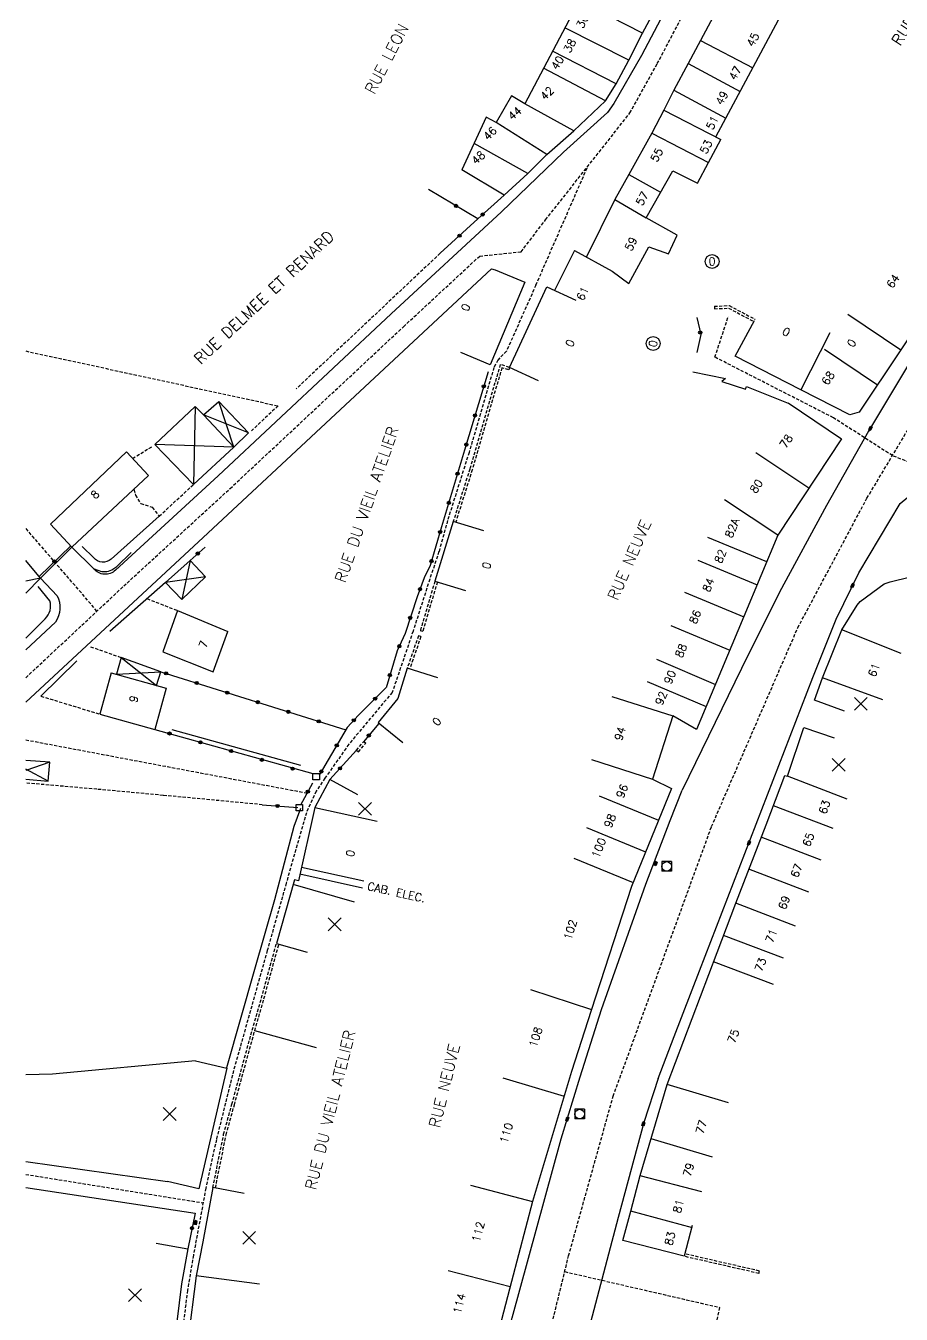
# Model space of a CAD drawing. Header units: millimetres. Extents: x 109000 to 110000, y 124000 to 125001.
# Drawn here: x 109000 to 109136.8, y 124496.3 to 124697.6 of the extents above; entities that cross this region are included whole.
import ezdxf
from ezdxf.enums import TextEntityAlignment as Align

# ---------------------------------------------------------------- set-up
doc = ezdxf.new("R2010")
doc.units = ezdxf.units.MM
doc.linetypes.add('DASHED', pattern=[0.75, 0.5, -0.25])
doc.layers.get('0').update_dxf_attribs({"linetype": 'CONTINUOUS'})
for name, color, linetype in [('W0001', 6, 'DASHED'), ('W0008', 7, 'CONTINUOUS'), ('W0100', 7, 'CONTINUOUS'), ('W0112', 1, 'DASHED'), ('W0310', 3, 'CONTINUOUS'), ('W0322', 7, 'CONTINUOUS'), ('W0400', 7, 'CONTINUOUS'), ('W0420', 7, 'CONTINUOUS'), ('W0984', 7, 'CONTINUOUS'), ('W0989', 7, 'CONTINUOUS'), ('W0991', 7, 'CONTINUOUS'), ('W1102', 7, 'CONTINUOUS')]:
    doc.layers.add(name, color=color, linetype=linetype)
doc.styles.get("Standard").update_dxf_attribs({"font": 'romans.shx', "width": 0.85})

# ---------------------------------------------------------------- blocks, each defined once
blk = doc.blocks.new('t322o')
at = {"color": 0, "linetype": 'Continuous'}
for radius in [0.25, 0.15]:
    blk.add_circle((0, 0), radius, dxfattribs=at)
blk = doc.blocks.new('t991o')
at = {"color": 0, "linetype": 'Continuous'}
for p, q in [((-1, 1), (1, -1)), ((-1, -1), (1, 1))]:
    blk.add_line(p, q, dxfattribs=at)
blk = doc.blocks.new('t112o')
at = {"color": 0, "linetype": 'Continuous'}
for p, q in [((-0.5, 0.5), (0.5, 0.5)), ((-0.5, -0.5), (-0.5, 0.5)), ((0.5, 0.5), (0.5, -0.5)), ((0.5, -0.5), (-0.5, -0.5))]:
    blk.add_line(p, q, dxfattribs=at)
blk = doc.blocks.new('T400')
for p, q in [((-0.15, 0.3), (0.15, 0.3)), ((-0.15, -0.25), (-0.15, 0.3)), ((-0.15, 0.15), (0.15, 0.15)), ((-0.15, 0), (0.15, 0)), ((0.15, 0.3), (0.15, -0.25)), ((-0.15, -0.15), (0.15, -0.15)), ((-0.15, -0.25), (-0.15, -0.3)), ((-0.15, -0.3), (0.15, -0.3)), ((0.15, -0.3), (0.15, -0.25))]:
    blk.add_line(p, q)
blk = doc.blocks.new('T420')
for p, q in [((0.75, 0.75), (-0.75, 0.75)), ((-0.75, 0.75), (-0.75, -0.75)), ((0.75, 0.75), (0.75, -0.75)), ((0.75, -0.75), (-0.75, -0.75))]:
    blk.add_line(p, q)
blk.add_ellipse((0, 0), major_axis=(-0.53, 0.53), ratio=1, start_param=3.926991, end_param=10.210176)

msp = doc.modelspace()

# ---------------------------------------------------------------- linework, layer by layer
at = {"layer": 'W0001'}
for points in [[(109000, 124595.75), (109015.82, 124610.54), (109031.92, 124625.3), (109059.01, 124650.58), (109070.93, 124661.63), (109077.39, 124662.28), (109081.22, 124667.28), (109094.41, 124683.98), (109098.68, 124691.69), (109111.81, 124716.64), (109121.15, 124736.4), (109126.94, 124750)], [(109079.71, 124657.09), (109087.82, 124675.63)], [(109079.71, 124657.09), (109075.12, 124646.78), (109073.76, 124645.38), (109073.15, 124644.2), (109069.26, 124630.94), (109065.9, 124620.29), (109064.56, 124615.44), (109063.12, 124611.14), (109060.51, 124603), (109057.26, 124593.45), (109054.85, 124590.59), (109050.48, 124585.34), (109046.73, 124580.04), (109045.4, 124578.02), (109043.84, 124574.66), (109040.7, 124563.66), (109037.73, 124553.12), (109032.47, 124534.36), (109029.78, 124523.58), (109028.14, 124516.02), (109026.19, 124505.52), (109025.27, 124500.04), (109024.25, 124491.94)], [(109135.41, 124630.44), (109126.19, 124636.36), (109107.67, 124645.83), (109109.79, 124652.25)], [(109077.58, 124475.89), (109084.82, 124505.42), (109091.79, 124530.39), (109107.15, 124572.48), (109120.63, 124603.55), (109131.44, 124623.8), (109139.53, 124637.32)], [(109145.1, 124626.58), (109135.41, 124630.44)], [(109011.13, 124606.15), (109000, 124619.08)], [(109000, 124586.04), (109043.96, 124577.73)], [(109000, 124518.15), (109027.71, 124513.71)], [(109084.21, 124502.96), (109108.39, 124497.37), (109099.86, 124455.68)]]:
    msp.add_lwpolyline(points, dxfattribs=at)
at = {"layer": 'W0008'}
for points in [[(109124.31, 124750), (109119.09, 124737.32), (109116.32, 124731.07), (109109.51, 124717.81), (109104.18, 124708.09), (109096.23, 124692.98), (109091.9, 124685.46), (109090.91, 124684.04), (109084.02, 124677.87), (109074.36, 124668.51), (109057.11, 124652.62), (109030.06, 124627.29), (109014.02, 124612.54, -0.426276), (109010.61, 124612.75), (109007.2, 124616.15)], [(109007.2, 124616.15), (109002.28, 124611.31), (109004.9, 124608.56, -0.26616), (109004.64, 124604.44), (109000, 124600.08)]]:
    msp.add_lwpolyline(points, format="xyb", dxfattribs=at)
for points in [[(109179.83, 124708.4), (109165.54, 124687.43), (109156.12, 124673.39), (109157.12, 124670.75), (109154.15, 124666.3), (109151.29, 124666.07), (109141.04, 124649.88), (109131.69, 124634.24), (109125.12, 124622.63), (109117.75, 124609.1), (109111.81, 124597.17), (109102.58, 124578.17)], [(109000, 124591.94), (109027.7, 124617.66), (109048.41, 124636.91), (109072.78, 124659.62)], [(109098.82, 124533.11), (109101.3, 124539.67), (109105.28, 124549.95), (109122.98, 124595.78), (109126.62, 124604.91), (109130.16, 124612.12), (109136.65, 124622.95), (109137.84, 124623.93), (109139.73, 124624.44), (109141.94, 124624.09), (109144.22, 124623.6), (109178.38, 124616.32), (109194.16, 124612.87), (109205.04, 124610.24), (109212.61, 124608.29), (109223.5, 124605.45), (109232.92, 124602.99), (109246.8, 124599.42)], [(109089.98, 124543.93), (109096.88, 124563.48), (109100.67, 124573.42), (109102.58, 124578.17)], [(109042.93, 124575.31), (109041.89, 124572.48), (109038.89, 124561.05), (109035.72, 124550.14), (109031.38, 124534.79)], [(109058.16, 124436.01), (109062.26, 124440.4), (109065.18, 124445.63), (109066.61, 124449.46), (109071.04, 124467.09), (109069.57, 124470.84), (109075.98, 124495.76), (109083.67, 124523.71), (109086.61, 124533.39), (109089.98, 124543.93)], [(109098.82, 124533.11), (109096.57, 124526.25), (109092.55, 124511.4), (109083.46, 124476.85)]]:
    msp.add_lwpolyline(points, dxfattribs=at)
at = {"layer": 'W0008', "flags": 128}
msp.add_lwpolyline([(109072.78, 124659.62), (109073.37, 124659.46)], dxfattribs=at)
at = {"layer": 'W0100'}
for p, q in [((109026.52, 124535.88), (109004.2, 124533.83)), ((109004.2, 124533.83), (109000, 124533.68)), ((109000, 124520.14), (109022.15, 124517.04)), ((109000, 124516.1), (109026.45, 124512.08))]:
    msp.add_line(p, q, dxfattribs=at)
for points in [[(109178.5, 124708.93), (109173.68, 124702.17), (109163.31, 124687.18), (109152.82, 124671.19), (109147.9, 124663.63), (109141.95, 124654.76), (109136.75, 124646.98), (109130.24, 124637.23), (109128.76, 124636.82), (109121.08, 124640.74), (109110.87, 124645.99), (109113.84, 124651.53)], [(109090.36, 124706.19), (109089.29, 124706.85), (109077.98, 124685.4), (109075.91, 124686.64), (109073.52, 124682.51), (109071.95, 124683.34), (109068.15, 124675.09)], [(109107.82, 124680.24), (109119.97, 124702.93)], [(109096.39, 124696.45), (109086.47, 124701.51)], [(109096.39, 124696.45), (109098.86, 124701.07)], [(109108.97, 124701.99), (109105.44, 124695.28)], [(109094.24, 124692.25), (109084.25, 124697.29)], [(109094.24, 124692.25), (109096.39, 124696.45)], [(109105.44, 124695.28), (109103.52, 124691.69)], [(109105.44, 124695.28), (109113.59, 124691.01)], [(109092.26, 124688.53), (109082.31, 124693.63)], [(109092.26, 124688.53), (109094.24, 124692.25)], [(109090.61, 124685.89), (109080.91, 124690.96)], [(109103.52, 124691.69), (109101.28, 124687.53)], [(109103.52, 124691.69), (109111.63, 124687.35)], [(109090.61, 124685.89), (109092.26, 124688.53)], [(109101.28, 124687.53), (109099.68, 124684.4)], [(109101.28, 124687.53), (109109.39, 124683.17)], [(109085.65, 124681.19), (109077.98, 124685.4)], [(109085.65, 124681.19), (109090.61, 124685.89)], [(109099.68, 124684.4), (109097.82, 124680.82)], [(109099.68, 124684.4), (109108.59, 124679.85)], [(109081.44, 124677.48), (109073.52, 124682.51)], [(109081.44, 124677.48), (109085.65, 124681.19)], [(109097.82, 124680.82), (109094.24, 124674.35)], [(109097.82, 124680.82), (109106.7, 124676.22)], [(109078.47, 124674.51), (109070.04, 124679.2)], [(109091.64, 124659.25), (109094.25, 124657.33), (109097.38, 124663.07), (109100.44, 124661.99), (109101.78, 124664.86), (109096.93, 124667.6), (109101.08, 124674.93), (109104.97, 124673.02), (109106.7, 124676.22), (109108.59, 124679.85)], [(109078.47, 124674.51), (109081.44, 124677.48)], [(109074.76, 124671.13), (109068.15, 124675.09)], [(109074.76, 124671.13), (109078.47, 124674.51)], [(109094.24, 124674.35), (109092.06, 124670.45)], [(109094.24, 124674.35), (109099.2, 124671.6)], [(109092.06, 124670.45), (109087.6, 124661.48)], [(109092.06, 124670.45), (109096.93, 124667.6)], [(109085.74, 124662.51), (109082.61, 124656.26)], [(109085.74, 124662.51), (109091.64, 124659.25)], [(109073.37, 124659.46), (109077.98, 124657.52), (109072.58, 124644.65), (109067.97, 124646.58)], [(109080.11, 124642.13), (109075.58, 124644.23), (109081.4, 124656.82), (109085.94, 124654.71)], [(109104.22, 124643.51), (109109.35, 124642.48), (109108.78, 124642.03), (109112.46, 124640.85), (109112.6, 124641.24), (109119.12, 124638.64), (109119.11, 124638.67), (109127.48, 124633.07), (109117.49, 124618.04), (109112.18, 124605.29), (109107.78, 124594.73), (109104.78, 124587.67), (109101.08, 124589.79), (109097.95, 124579.92), (109100.91, 124578.43), (109094.65, 124563.15), (109088.35, 124543.75), (109085.29, 124534.2), (109079.17, 124513.9), (109075.88, 124501.41), (109060.83, 124443.7), (109059, 124441.97)], [(109027.78, 124636.81), (109026.46, 124638.13), (109020.19, 124632.19), (109026.21, 124625.93), (109032.49, 124631.78), (109020.19, 124632.19)], [(109026.46, 124638.13), (109026.21, 124625.93)], [(109034.8, 124634.01), (109032.49, 124631.78), (109027.78, 124636.81), (109030.18, 124638.88), (109034.8, 124634.01), (109027.78, 124636.81)], [(109032.49, 124631.78), (109030.18, 124638.88)], [(109003.88, 124619.71), (109015.74, 124631.04)], [(109019.2, 124627.33), (109015.74, 124631.04)], [(109007.2, 124616.15), (109019.2, 124627.33)], [(109127.93, 124590.53), (109123.24, 124592.24), (109124.51, 124595.73), (109127.51, 124603.25), (109129.92, 124607.08), (109130.4, 124607.65), (109134.15, 124610.4), (109135.05, 124610.73), (109138.23, 124611.5), (109140.51, 124611.51), (109142.57, 124621.9), (109164.2, 124617.44), (109163.19, 124612.54)], [(109007.2, 124616.15), (109003.88, 124619.71)], [(109071.58, 124618.69), (109066.8, 124620.16), (109063.93, 124610.82), (109068.71, 124609.35)], [(109000, 124608.94), (109002.28, 124611.31), (109000, 124614.05)], [(109025.67, 124614.08), (109028.08, 124611.53), (109024.38, 124607.97), (109021.83, 124610.64), (109025.67, 124614.08), (109024.38, 124607.97)], [(109028.08, 124611.53), (109021.83, 124610.64)], [(109002.28, 124611.31), (109000, 124610.83)], [(109021.83, 124610.64), (109013.13, 124602.98)], [(109023.71, 124606.23), (109021.43, 124599.81)], [(109023.71, 124606.23), (109031.56, 124602.98)], [(109029.28, 124596.65), (109031.56, 124602.98)], [(109021.43, 124599.81), (109029.28, 124596.65)], [(109002.35, 124592.87), (109007.99, 124598.38)], [(109014.9, 124598.9), (109014.19, 124596.28), (109021.08, 124596.69), (109014.9, 124598.9), (109020.45, 124594.51), (109021.08, 124596.69)], [(109013.33, 124596.53), (109011.59, 124590.05)], [(109013.33, 124596.53), (109021.93, 124594.09)], [(109064.38, 124595.74), (109059.6, 124597.22), (109058.14, 124592.52), (109055.07, 124588.76), (109058.94, 124585.6)], [(109021.93, 124594.09), (109020.19, 124587.68)], [(109011.59, 124590.05), (109020.19, 124587.68)], [(109104.12, 124510.19), (109102.87, 124505.35), (109093.29, 124507.81), (109094.53, 124512.4), (109095.99, 124517.97), (109100.24, 124532.21), (109108.04, 124552.84), (109110.96, 124560.53), (109115.67, 124572.74), (109118.63, 124580.45), (109119.03, 124580.38), (109121.59, 124587.95), (109126.33, 124586.35)], [(109000, 124579.88), (109003.49, 124579.58), (109003.74, 124582.55), (109000, 124582.83)], [(109003.74, 124582.55), (109000, 124581.26)], [(109003.49, 124579.58), (109000, 124581.44)], [(109051.91, 124577.46), (109047.51, 124579.83), (109045.15, 124575.45), (109042.6, 124563.99), (109041.98, 124564.16), (109039.16, 124554.22), (109043.97, 124552.85)], [(109026.52, 124535.88), (109031.4, 124534.75), (109027.02, 124515.91), (109022.15, 124517.04)], [(109034.15, 124515.17), (109029.24, 124516.09), (109027.66, 124507.62), (109026.62, 124502.31), (109025.32, 124492.09), (109030.28, 124491.45)], [(109020.4, 124507.4), (109025.32, 124506.52), (109024.34, 124501.03), (109022.23, 124484.07), (109016.94, 124483.83), (109008.97, 124483.43), (109008.77, 124481.45), (109008.8, 124481.44), (109013.31, 124481.6), (109020.39, 124481.84), (109021.89, 124481.31), (109020.21, 124470.28), (109019.44, 124464.97), (109014.49, 124465.7)]]:
    msp.add_lwpolyline(points, dxfattribs=at)
msp.add_lwpolyline([(109010.54, 124612.82), (109011.4, 124612.49, 0.21241), (109013.43, 124612.6), (109014.23, 124613.13), (109016.48, 124615.31)], format="xyb", dxfattribs=at)
at = {"layer": 'W0112'}
for p, q in [((109107.59, 124653.78), (109107.61, 124653.38)), ((109075.58, 124644.23), (109075.46, 124643.85)), ((109061.74, 124602.16), (109061.36, 124602.29)), ((109061.64, 124603.11), (109062.02, 124603)), ((109052.81, 124585.79), (109053.12, 124585.52)), ((109051.66, 124584.43), (109051.97, 124584.17)), ((109114.54, 124502.67), (109114.63, 124503.05))]:
    msp.add_line(p, q, dxfattribs=at)
for points in [[(109064.77, 124662.05), (109042.23, 124640.86)], [(109107.59, 124653.78), (109109.91, 124653.89), (109113.95, 124651.74)], [(109107.61, 124653.38), (109109.82, 124653.49), (109113.76, 124651.39)], [(109000, 124646.79), (109039.42, 124638.22), (109035.29, 124634.34)], [(109075.58, 124644.23), (109074.14, 124644.69), (109069.38, 124628.35), (109066.8, 124620.16)], [(109075.46, 124643.85), (109074.4, 124644.18), (109069.76, 124628.24), (109067.18, 124620.04)], [(109016.69, 124630.02), (109019.86, 124631.95)], [(109016.89, 124625.18), (109017.13, 124624.28), (109017.96, 124622.96), (109019.77, 124622.38), (109020.85, 124620.98), (109026.21, 124625.93)], [(109063.93, 124610.82), (109061.64, 124603.11)], [(109064.31, 124610.71), (109062.02, 124603)], [(109018.94, 124608.1), (109023.71, 124606.23)], [(109061.36, 124602.29), (109059.59, 124597.2)], [(109061.74, 124602.16), (109059.97, 124597.07)], [(109010.13, 124600.59), (109014.9, 124598.9)], [(109002.35, 124592.87), (109011.59, 124590.05)], [(109051.66, 124584.43), (109052.81, 124585.79)], [(109051.97, 124584.17), (109053.12, 124585.52)], [(109036.96, 124575.9), (109036.96, 124575.9), (109036.96, 124575.9), (109021.47, 124577.37), (109011.11, 124578.32), (109000, 124579.29)], [(109035.38, 124540.68), (109036.83, 124545.69), (109039.16, 124554.22)], [(109035.77, 124540.57), (109037.22, 124545.58), (109039.54, 124554.11)], [(109029.24, 124516.09), (109030.92, 124524.42), (109032.21, 124529.12), (109035.38, 124540.68)], [(109029.63, 124516.01), (109031.31, 124524.33), (109032.59, 124529.02), (109035.77, 124540.58)], [(109114.54, 124502.67), (109102.87, 124505.35)], [(109114.63, 124503.05), (109102.96, 124505.74)]]:
    msp.add_lwpolyline(points, dxfattribs=at)
at = {"layer": 'W0310'}
for points in [[(109020.85, 124620.98), (109013.33, 124614.29, -0.415384), (109010.61, 124614.46), (109008.79, 124616.27)], [(109000, 124601.95), (109003.01, 124604.97, 0.292467), (109003.76, 124607.78), (109001.94, 124610.01)]]:
    msp.add_lwpolyline(points, format="xyb", dxfattribs=at)
msp.add_lwpolyline([(109022.84, 124587.66), (109042.91, 124582.08)], dxfattribs=at)
at = {"layer": 'W0322'}
for p, q in [((109055.11, 124588.55), (109052.81, 124585.79)), ((109047.51, 124579.83), (109051.66, 124584.43)), ((109042.96, 124575.86), (109044.83, 124579.34)), ((109036.96, 124575.9), (109042.53, 124575.46)), ((109026.45, 124512.08), (109025.32, 124506.52))]:
    msp.add_line(p, q, dxfattribs=at)
for points in [[(109074.76, 124671.13), (109070.63, 124667.42), (109062.95, 124672.04)], [(109070.63, 124667.42), (109064.77, 124662.05)], [(109104.87, 124652), (109105.46, 124649.35), (109104.88, 124646.53)], [(109072.24, 124643.54), (109068.57, 124631.27), (109064.98, 124619.34), (109063.19, 124613.26), (109062.24, 124611.33), (109061.14, 124608.39), (109059.27, 124602.67), (109058.04, 124599.95), (109056.3, 124594.18)], [(109002.07, 124611.54), (109007.02, 124616.36)], [(109028.02, 124616.15), (109025.67, 124614.08)], [(109021.08, 124596.69), (109050.02, 124587.6)], [(109056.26, 124594.16), (109051.99, 124589.89), (109050.24, 124587.96), (109045.86, 124580.54)], [(109020.19, 124587.68), (109044.88, 124580.77)]]:
    msp.add_lwpolyline(points, dxfattribs=at)
at = {"layer": 'W1102'}
for p, q in [((109128.43, 124652.52), (109136.75, 124646.97)), ((109125.65, 124649.64), (109121.1, 124640.73)), ((109124.79, 124647.07), (109133.1, 124641.51)), ((109114.06, 124630.94), (109122.38, 124625.4)), ((109109.17, 124623.58), (109117.5, 124618.05)), ((109106.53, 124617.72), (109115.76, 124613.88)), ((109105.03, 124614.13), (109114.26, 124610.28)), ((109102.95, 124609.13), (109112.18, 124605.28)), ((109100.77, 124603.9), (109110, 124600.05)), ((109136.78, 124599.51), (109127.49, 124603.22)), ((109098.57, 124598.62), (109107.77, 124594.71)), ((109133.9, 124592.28), (109124.5, 124595.71)), ((109097.1, 124595.18), (109106.31, 124591.27)), ((109091.55, 124592.82), (109101.08, 124589.79)), ((109088.42, 124582.95), (109097.95, 124579.92)), ((109128.37, 124576.79), (109119.03, 124580.38)), ((109054.91, 124573.26), (109045.15, 124575.43)), ((109089.6, 124577.27), (109098.86, 124573.49)), ((109126.16, 124572.17), (109116.82, 124575.75)), ((109087.59, 124572.34), (109096.85, 124568.56)), ((109124.26, 124567.22), (109114.93, 124570.82)), ((109085.64, 124567.55), (109094.9, 124563.77)), ((109052.84, 124563.95), (109043.08, 124566.12)), ((109122.33, 124562.23), (109113, 124565.83)), ((109051.39, 124560.69), (109041.77, 124563.42)), ((109052.6, 124562.87), (109042.84, 124565.04)), ((109120.29, 124556.94), (109110.96, 124560.54)), ((109118.39, 124551.93), (109109.04, 124555.48)), ((109116.84, 124547.84), (109107.48, 124551.38)), ((109078.89, 124547.01), (109088.4, 124543.92)), ((109045.41, 124537.93), (109035.77, 124540.58)), ((109074.55, 124533.25), (109084.13, 124530.36)), ((109109.81, 124529.32), (109100.23, 124532.18)), ((109107.29, 124520.86), (109097.7, 124523.72)), ((109105.66, 124515.43), (109095.98, 124517.95)), ((109069.5, 124516.45), (109079.17, 124513.9)), ((109104.18, 124509.79), (109094.53, 124512.39)), ((109066, 124503.15), (109075.67, 124500.63)), ((109036.54, 124501.02), (109026.62, 124502.28))]:
    msp.add_line(p, q, dxfattribs=at)
for centre in [(109107.24, 124660.77), (109098.03, 124647.96)]:
    msp.add_circle(centre, 1.08, dxfattribs=at)

# ---------------------------------------------------------------- block references
at = {"layer": 'W0112'}
for p in [(109045.38, 124580.27), (109042.74, 124575.43)]:
    msp.add_blockref('t112o', p, dxfattribs=at)
at = {"layer": 'W0322'}
for p, rotation in [((109067.23, 124669.46), 148.9666897854101), ((109071.4, 124668.11), 221.9636223418524), ((109067.77, 124664.8), 222.4502554852128), ((109105.39, 124649.68), 282.60225511477), ((109071.56, 124641.27), 253.363289342273), ((109070.2, 124636.72), 253.363289342273), ((109068.84, 124632.17), 253.363289342273), ((109067.47, 124627.62), 253.2192088157095), ((109066.1, 124623.07), 253.2192088157095), ((109064.74, 124618.52), 253.6195839792594), ((109004.48, 124613.89), 44.2306922501534), ((109026.88, 124615.14), 221.4157290653401), ((109063.4, 124613.96), 253.6195839792594), ((109061.59, 124609.58), 249.5638671590278), ((109060.06, 124605.09), 251.8838058845619), ((109058.36, 124600.66), 245.5734008451369), ((109021.94, 124596.42), 342.5577302650361), ((109056.89, 124596.15), 253.2833526756741), ((109026.71, 124594.92), 342.5577302650361), ((109031.48, 124593.42), 342.5577302650361), ((109036.25, 124591.93), 342.5577302650361), ((109054.58, 124592.48), 225.0201865931539), ((109041.02, 124590.43), 342.5577302650361), ((109051.26, 124589.09), 227.7545419497894), ((109045.79, 124588.93), 342.5577302650361), ((109022.47, 124587.03), 344.0855754264651), ((109027.28, 124585.66), 344.0855754264651), ((109048.59, 124585.18), 239.4683730704929), ((109053.59, 124586.72), 230.2966039738629), ((109032.08, 124584.29), 344.0855754264651), ((109036.89, 124582.92), 344.0855754264651), ((109041.7, 124581.54), 344.0855754264651), ((109046.18, 124581.09), 239.4683730704929), ((109049.1, 124581.59), 47.92001592795955), ((109044.08, 124577.95), 61.67376510096928), ((109039.33, 124575.71), 355.5195246203428), ((109025.98, 124509.75), 258.4719254209089)]:
    msp.add_blockref('t322o', p, dxfattribs=dict(at, rotation=rotation))
at = {"layer": 'W0400'}
for p, rotation in [((109131.97, 124634.71), 329.1518250478343), ((109129.17, 124610.11), 153.4021361078644), ((109113, 124569.94), 158.9624889745782), ((109098.42, 124566.7), 158.4961058699628), ((109084.6, 124526.77), 342.8842264596215), ((109096.51, 124526.02), 163.6239805555587), ((109026.55, 124510.6), 168.3866877462583)]:
    msp.add_blockref('T400', p, dxfattribs=dict(at, rotation=rotation))
at = {"layer": 'W0420'}
for p in [(109100.15, 124566.26), (109086.54, 124527.57)]:
    msp.add_blockref('T420', p, dxfattribs=at)
at = {"layer": 'W0991', "rotation": 90}
for p in [(109130.47, 124591.65), (109127.02, 124582.15), (109053, 124575.27), (109048.26, 124557.21), (109022.48, 124527.58), (109034.9, 124508.24), (109017.07, 124499.28)]:
    msp.add_blockref('t991o', p, dxfattribs=at)

# ---------------------------------------------------------------- texts
at = {"layer": 'W0984'}
msp.add_text('CAB. ELEC.', height=1.25, rotation=347.5219, dxfattribs=at).set_placement((109057.91, 124562.23), align=Align.MIDDLE)
at = {"layer": 'W0989'}
for s, rotation, p in [('RUE NEUVE', 56.9032, (109139.52, 124700.39)), ('RUE LEON', 62.8025, (109056.38, 124692.43)), ('RUE DELMEE ET RENARD', 43.4432, (109037.23, 124655.16)), ('RUE DU VIEIL ATELIER', 70.8999, (109053.26, 124622.81)), ('RUE NEUVE', 66.5451, (109094.31, 124614.15)), ('RUE DU VIEIL ATELIER', 75.9977, (109047.56, 124528.23)), ('RUE NEUVE', 76.2266, (109065.4, 124531.99))]:
    msp.add_text(s, height=1.75, rotation=rotation, dxfattribs=at).set_placement(p, align=Align.MIDDLE)
at = {"layer": 'W0991'}
for s, rotation, p in [('36', 62.9681, (109086.99, 124698.3)), ('45', 62.3345, (109113.62, 124695.43)), ('38', 61.9078, (109085, 124694.48)), ('40', 57.9733, (109083.09, 124691.83)), ('47', 61.8017, (109110.86, 124690.21)), ('42', 43.5075, (109081.44, 124687.05)), ('49', 61.6794, (109108.77, 124686.32)), ('44', 41.4001, (109076.41, 124683.91)), ('51', 62.9499, (109107.27, 124682.46)), ('46', 44.9763, (109072.53, 124680.78)), ('55', 60.9735, (109098.59, 124677.42)), ('53', 62.6029, (109106.3, 124678.7)), ('48', 42.3134, (109070.71, 124676.99)), ('57', 60.8455, (109096.29, 124670.6)), ('59', 63.5592, (109094.57, 124663.52)), ('0', 2.8476, (109107.24, 124660.77)), ('64', 56.2658, (109135.5, 124657.7)), ('61', 63.416, (109087.01, 124655.77)), ('0', 67.2422, (109068.74, 124653.6)), ('0', 332.7955, (109118.83, 124649.77)), ('0', 65.1568, (109085.05, 124648.02)), ('0', 78.2795, (109098.03, 124647.95)), ('0', 56.2397, (109129.03, 124648.02)), ('68', 56.2421, (109125.37, 124642.55)), ('78', 56.3964, (109118.82, 124632.69)), ('80', 56.3975, (109114.15, 124625.66)), ('8', 42.971, (109010.83, 124624.37)), ('82A', 67.4097, (109110.37, 124619.14)), ('82', 67.4088, (109108.53, 124614.72)), ('0', 72.9296, (109072.01, 124613.28)), ('84', 67.4105, (109106.67, 124610.25)), ('86', 67.3451, (109104.59, 124605.26)), ('7', 70.4826, (109027.77, 124600.97)), ('88', 67.3434, (109102.38, 124599.97)), ('61', 68.2594, (109132.53, 124596.95)), ('90', 67.3451, (109100.65, 124595.84)), ('92', 67.3443, (109099.28, 124592.55)), ('9', 75.0214, (109016.86, 124592.42)), ('0', 50.7449, (109064.22, 124588.9)), ('94', 72.3836, (109092.86, 124587.01)), ('96', 67.7181, (109093.18, 124578.04)), ('63', 71.3299, (109124.79, 124575.54)), ('98', 67.7146, (109091.28, 124573.4)), ('65', 68.995, (109122.28, 124570.44)), ('100', 67.7128, (109089.54, 124569.15)), ('0', 77.4469, (109050.73, 124568.3)), ('67', 68.9151, (109120.42, 124565.6)), ('69', 68.9131, (109118.5, 124560.62)), ('102', 72.019, (109085.08, 124556.37)), ('71', 69.1832, (109116.5, 124555.41)), ('73', 69.1859, (109114.8, 124550.92)), ('108', 72.2181, (109079.67, 124539.6)), ('75', 69.29, (109110.57, 124539.75)), ('110', 73.2361, (109075.09, 124524.62)), ('77', 73.3681, (109105.56, 124525.55)), ('79', 73.3659, (109103.56, 124518.88)), ('81', 75.3714, (109101.97, 124513.18)), ('112', 75.2278, (109070.69, 124509.18)), ('83', 75.3696, (109100.65, 124508.14)), ('114', 75.3833, (109067.75, 124497.98))]:
    msp.add_text(s, height=1.25, rotation=rotation, dxfattribs=at).set_placement(p, align=Align.MIDDLE)

doc.saveas('drawing.dxf')
